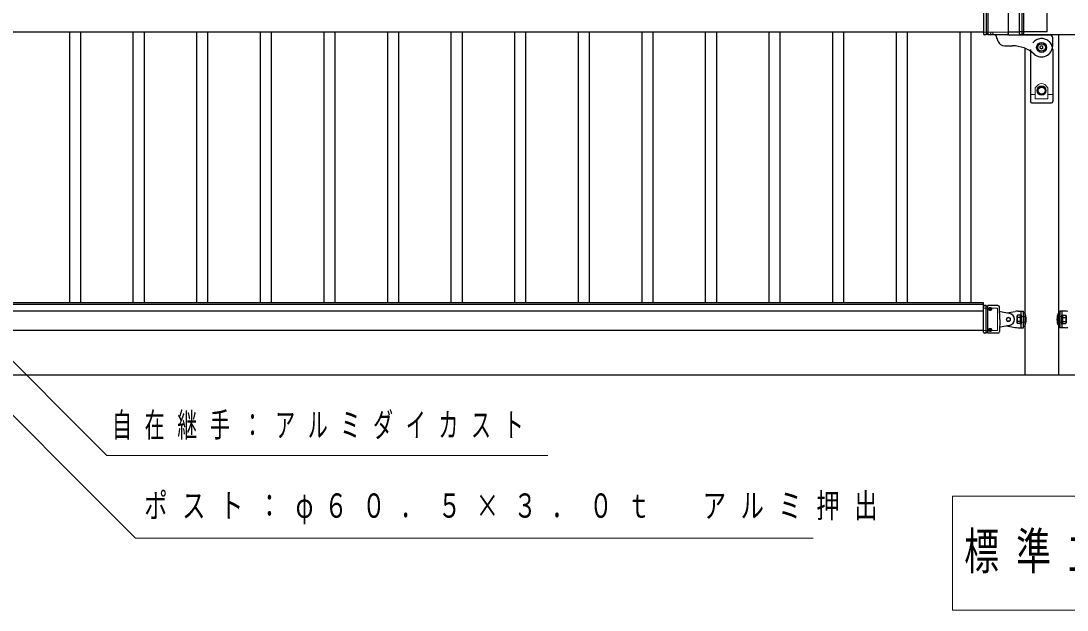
# Model space of a CAD drawing. Units: millimetres on the paper, scale 1:20. Extents: x -365 to 0, y 0 to 257.
# Drawn here: x -314.1 to -219.6, y 98.4 to 151.7 of the extents above; entities that cross this region are included whole.
import ezdxf

# ---------------------------------------------------------------- set-up
doc = ezdxf.new("R2010")
doc.units = ezdxf.units.MM
doc.linetypes.add('USER1', pattern=[4.5, 2.5, -2])
doc.layers.add('LY_1', color=7, linetype='Continuous', lineweight=25)
doc.styles.add('ＭＳ ゴシック', font='')
doc.styles.get('ＭＳ ゴシック').set_extended_font_data('MS Gothic')

msp = doc.modelspace()

# ---------------------------------------------------------------- linework, layer by layer
at = {"layer": 'LY_1', "color": 2}
for p, q in [((-227.111, 152.858), (-227.111, 150.558)), ((-226.861, 152.958), (-226.861, 150.458)), ((-226.711, 152.958), (-226.711, 150.458)), ((-224.886, 152.858), (-224.886, 150.533)), ((-226.861, 150.458), (-227.011, 150.458)), ((-224.986, 150.458), (-226.711, 150.458)), ((-221.111, 150.433), (-224.786, 150.433)), ((-225.791, 149.853), (-225.975, 150.36)), ((-225.227, 149.458), (-224.507, 149.458)), ((-220.861, 149.458), (-220.861, 150.183))]:
    msp.add_line(p, q, dxfattribs=at)
at = {"layer": 'LY_1'}
for p, q in [((-223.861, 150.558), (-223.861, 152.858)), ((-223.611, 150.458), (-223.611, 152.958)), ((-223.461, 150.458), (-223.461, 152.958)), ((-223.611, 150.458), (-223.761, 150.458)), ((-218.861, 150.458), (-223.461, 150.458)), ((-221.861, 149.453), (-221.986, 149.381)), ((-221.736, 149.381), (-221.861, 149.453)), ((-221.986, 149.236), (-221.986, 149.381)), ((-221.861, 149.164), (-221.986, 149.236)), ((-221.736, 149.236), (-221.861, 149.164)), ((-221.736, 149.236), (-221.736, 149.381)), ((-224.048, 125.084), (-224.084, 125.021)), ((-224.084, 124.396), (-224.084, 125.021)), ((-223.759, 125.084), (-224.048, 125.084)), ((-223.759, 124.896), (-224.048, 124.896)), ((-223.759, 125.133), (-223.699, 125.133)), ((-223.759, 124.283), (-223.759, 125.133)), ((-223.759, 125.084), (-223.759, 124.333)), ((-223.699, 125.133), (-223.699, 124.283)), ((-220.024, 125.133), (-219.964, 125.133)), ((-220.024, 124.283), (-220.024, 125.133)), ((-219.964, 125.133), (-219.964, 124.283)), ((-219.964, 125.084), (-219.675, 125.084)), ((-219.964, 124.333), (-219.964, 125.084)), ((-219.964, 124.896), (-219.675, 124.896)), ((-219.675, 125.084), (-219.639, 125.021)), ((-219.639, 125.021), (-219.639, 124.396)), ((-224.048, 124.333), (-224.084, 124.396)), ((-223.759, 124.521), (-224.048, 124.521)), ((-223.759, 124.333), (-224.048, 124.333)), ((-223.699, 124.283), (-223.759, 124.283)), ((-219.964, 124.283), (-220.024, 124.283)), ((-219.964, 124.521), (-219.675, 124.521)), ((-219.964, 124.333), (-219.675, 124.333)), ((-219.675, 124.333), (-219.639, 124.396)), ((-356.556, 119.708), (-218.861, 119.708))]:
    msp.add_line(p, q, dxfattribs=at)
at = {"layer": 'LY_1', "linetype": 'USER1'}
for q in [(-221.361, 152.708), (-223.861, 150.708)]:
    msp.add_line((-221.361, 150.708), q, dxfattribs=at)
at = {"layer": 'LY_1', "color": 190}
for p, q in [((-317.654, 150.708), (-227.111, 150.708)), ((-224.886, 150.708), (-223.861, 150.708)), ((-316.586, 126.233), (-227.136, 126.233)), ((-316.586, 126.083), (-227.136, 126.083)), ((-227.136, 126.233), (-227.136, 125.493)), ((-316.586, 125.493), (-227.136, 125.493)), ((-225.04, 125.299), (-224.245, 125.437)), ((-223.99, 125.458), (-223.499, 125.458)), ((-223.699, 123.958), (-223.699, 125.458)), ((-223.499, 123.958), (-223.499, 125.458)), ((-220.224, 125.458), (-220.224, 123.958)), ((-219.733, 125.458), (-220.224, 125.458)), ((-220.024, 125.458), (-220.024, 123.958)), ((-225.04, 124.118), (-224.245, 123.98)), ((-223.99, 123.958), (-223.499, 123.958)), ((-219.733, 123.958), (-220.224, 123.958))]:
    msp.add_line(p, q, dxfattribs=at)
at = {"layer": 'LY_1', "color": 40}
for p, q in [((-309.736, 126.233), (-309.736, 150.708)), ((-308.736, 126.233), (-308.736, 150.708)), ((-303.986, 126.233), (-303.986, 150.708)), ((-302.986, 126.233), (-302.986, 150.708)), ((-298.236, 126.233), (-298.236, 150.708)), ((-297.236, 126.233), (-297.236, 150.708)), ((-292.486, 126.233), (-292.486, 150.708)), ((-291.486, 126.233), (-291.486, 150.708)), ((-286.736, 126.233), (-286.736, 150.708)), ((-285.736, 126.233), (-285.736, 150.708)), ((-280.986, 126.233), (-280.986, 150.708)), ((-279.986, 126.233), (-279.986, 150.708)), ((-275.236, 126.233), (-275.236, 150.708)), ((-274.236, 126.233), (-274.236, 150.708)), ((-269.486, 126.233), (-269.486, 150.708)), ((-268.486, 126.233), (-268.486, 150.708)), ((-263.736, 126.233), (-263.736, 150.708)), ((-262.736, 126.233), (-262.736, 150.708)), ((-257.986, 126.233), (-257.986, 150.708)), ((-256.986, 126.233), (-256.986, 150.708)), ((-252.236, 126.233), (-252.236, 150.708)), ((-251.236, 126.233), (-251.236, 150.708)), ((-246.486, 126.233), (-246.486, 150.708)), ((-245.486, 126.233), (-245.486, 150.708)), ((-240.736, 126.233), (-240.736, 150.708)), ((-239.736, 126.233), (-239.736, 150.708)), ((-234.986, 126.233), (-234.986, 150.708)), ((-233.986, 126.233), (-233.986, 150.708)), ((-229.236, 126.233), (-229.236, 150.708)), ((-228.236, 126.233), (-228.236, 150.708))]:
    msp.add_line(p, q, dxfattribs=at)
at = {"layer": 'LY_1', "color": 2, "linetype": 'USER1', "lineweight": 13}
for p, q in [((-227.111, 150.696), (-224.886, 150.696)), ((-226.531, 150.458), (-226.461, 150.569)), ((-226.461, 150.569), (-226.461, 150.696)), ((-226.261, 150.569), (-226.261, 150.696)), ((-226.192, 150.458), (-226.261, 150.569))]:
    msp.add_line(p, q, dxfattribs=at)
at = {"layer": 'LY_1', "color": 4}
for p, q in [((-220.349, 150.458), (-220.349, 119.708)), ((-223.374, 149.236), (-223.374, 119.708)), ((-222.861, 149.108), (-222.861, 144.408)), ((-220.861, 149.108), (-220.861, 144.408)), ((-222.049, 145.733), (-222.237, 145.408)), ((-221.674, 145.733), (-222.049, 145.733)), ((-221.486, 145.408), (-221.674, 145.733)), ((-222.237, 145.408), (-222.049, 145.083)), ((-222.049, 145.083), (-221.674, 145.083)), ((-221.674, 145.083), (-221.486, 145.408)), ((-222.761, 144.308), (-220.961, 144.308)), ((-223.499, 124.133), (-223.499, 125.283)), ((-223.474, 125.308), (-223.384, 125.308)), ((-223.374, 125.298), (-223.384, 125.308)), ((-220.349, 125.298), (-220.339, 125.308)), ((-220.249, 125.308), (-220.339, 125.308)), ((-220.224, 124.133), (-220.224, 125.283)), ((-223.474, 124.108), (-223.384, 124.108)), ((-223.374, 124.118), (-223.384, 124.108)), ((-220.349, 124.118), (-220.339, 124.108)), ((-220.249, 124.108), (-220.339, 124.108))]:
    msp.add_line(p, q, dxfattribs=at)
at = {"layer": 'LY_1', "color": 4, "lineweight": 13}
for p, q in [((-222.436, 145.654), (-222.142, 145.944)), ((-221.286, 145.654), (-221.581, 145.944)), ((-222.861, 145.038), (-222.436, 145.038)), ((-222.436, 145.654), (-222.436, 144.65)), ((-221.286, 145.654), (-221.286, 144.65)), ((-221.286, 145.038), (-220.861, 145.038)), ((-222.436, 144.65), (-221.286, 144.65))]:
    msp.add_line(p, q, dxfattribs=at)
at = {"layer": 'LY_1', "color": 94}
for p, q in [((-227.111, 123.558), (-227.111, 125.858)), ((-226.861, 125.958), (-227.011, 125.958)), ((-226.861, 123.458), (-226.861, 125.958)), ((-225.811, 125.958), (-226.711, 125.958)), ((-226.711, 123.458), (-226.711, 125.958)), ((-225.633, 124.708), (-225.661, 125.812)), ((-224.765, 125.25), (-225.611, 125.401)), ((-225.633, 124.708), (-225.661, 123.604)), ((-224.765, 124.167), (-225.611, 124.016)), ((-226.861, 123.458), (-227.011, 123.458)), ((-225.811, 123.458), (-226.711, 123.458))]:
    msp.add_line(p, q, dxfattribs=at)
at = {"layer": 'LY_1', "color": 21}
for p, q in [((-227.136, 125.708), (-227.111, 125.708)), ((-227.111, 123.708), (-316.611, 123.708))]:
    msp.add_line(p, q, dxfattribs=at)
at = {"layer": 'LY_1', "color": 94, "linetype": 'USER1', "lineweight": 13}
for p, q in [((-227.111, 125.721), (-225.836, 125.721)), ((-225.836, 123.696), (-225.836, 125.721)), ((-227.111, 123.696), (-225.836, 123.696))]:
    msp.add_line(p, q, dxfattribs=at)
at = {"layer": 'LY_1', "color": 4, "linetype": 'USER1', "lineweight": 13}
for p, q in [((-223.699, 124.958), (-223.499, 124.958)), ((-223.499, 124.971), (-223.374, 124.971)), ((-223.374, 124.708), (-223.374, 125.298)), ((-220.349, 124.708), (-220.349, 125.298)), ((-220.224, 124.971), (-220.349, 124.971)), ((-220.024, 124.958), (-220.224, 124.958)), ((-223.699, 124.458), (-223.499, 124.458)), ((-223.499, 124.446), (-223.374, 124.446)), ((-223.374, 124.118), (-223.374, 124.708)), ((-220.349, 124.118), (-220.349, 124.708)), ((-220.224, 124.446), (-220.349, 124.446)), ((-220.024, 124.458), (-220.224, 124.458))]:
    msp.add_line(p, q, dxfattribs=at)
at = {"layer": 'LY_1', "lineweight": 13}
for p, q in [((-229.911, 108.716), (-229.911, 98.416)), ((-171.491, 108.716), (-229.911, 108.716)), ((-229.911, 98.416), (-171.491, 98.416))]:
    msp.add_line(p, q, dxfattribs=at)
at = {"layer": 'LY_1', "color": 94}
for points in [[(-226.674, 125.658), (-226.673, 125.649), (-226.671, 125.64), (-226.668, 125.631), (-226.664, 125.622), (-226.659, 125.614), (-226.652, 125.606), (-226.645, 125.598), (-226.636, 125.591), (-226.626, 125.584), (-226.616, 125.578), (-226.605, 125.572), (-226.593, 125.567), (-226.58, 125.563), (-226.567, 125.56), (-226.553, 125.557), (-226.54, 125.555), (-226.526, 125.554), (-226.511, 125.553), (-226.497, 125.554), (-226.483, 125.555), (-226.469, 125.557), (-226.456, 125.56), (-226.443, 125.563), (-226.43, 125.567), (-226.418, 125.572), (-226.407, 125.578), (-226.396, 125.584), (-226.387, 125.591), (-226.378, 125.598), (-226.371, 125.606), (-226.364, 125.614), (-226.359, 125.622), (-226.354, 125.631), (-226.351, 125.64), (-226.35, 125.649), (-226.349, 125.658), (-226.35, 125.667), (-226.351, 125.676), (-226.354, 125.685), (-226.359, 125.694), (-226.364, 125.702), (-226.371, 125.71), (-226.378, 125.718), (-226.387, 125.725), (-226.396, 125.732), (-226.407, 125.738), (-226.418, 125.743), (-226.43, 125.748), (-226.443, 125.753), (-226.456, 125.756), (-226.469, 125.759), (-226.483, 125.761), (-226.497, 125.762), (-226.511, 125.762), (-226.526, 125.762), (-226.54, 125.761), (-226.553, 125.759), (-226.567, 125.756), (-226.58, 125.753), (-226.593, 125.748), (-226.605, 125.743), (-226.616, 125.738), (-226.626, 125.732), (-226.636, 125.725), (-226.645, 125.718), (-226.652, 125.71), (-226.659, 125.702), (-226.664, 125.694), (-226.668, 125.685), (-226.671, 125.676), (-226.673, 125.667)], [(-226.674, 123.759), (-226.673, 123.75), (-226.671, 123.741), (-226.668, 123.732), (-226.664, 123.723), (-226.659, 123.715), (-226.652, 123.707), (-226.645, 123.699), (-226.636, 123.692), (-226.626, 123.685), (-226.616, 123.679), (-226.605, 123.673), (-226.593, 123.669), (-226.58, 123.664), (-226.567, 123.661), (-226.553, 123.658), (-226.54, 123.656), (-226.526, 123.655), (-226.511, 123.655), (-226.497, 123.655), (-226.483, 123.656), (-226.469, 123.658), (-226.456, 123.661), (-226.443, 123.664), (-226.43, 123.669), (-226.418, 123.673), (-226.407, 123.679), (-226.396, 123.685), (-226.387, 123.692), (-226.378, 123.699), (-226.371, 123.707), (-226.364, 123.715), (-226.359, 123.723), (-226.354, 123.732), (-226.351, 123.741), (-226.35, 123.75), (-226.349, 123.759), (-226.35, 123.768), (-226.351, 123.777), (-226.354, 123.786), (-226.359, 123.795), (-226.364, 123.803), (-226.371, 123.811), (-226.378, 123.819), (-226.387, 123.826), (-226.396, 123.833), (-226.407, 123.839), (-226.418, 123.845), (-226.43, 123.849), (-226.443, 123.854), (-226.456, 123.857), (-226.469, 123.86), (-226.483, 123.862), (-226.497, 123.863), (-226.511, 123.863), (-226.526, 123.863), (-226.54, 123.862), (-226.553, 123.86), (-226.567, 123.857), (-226.58, 123.854), (-226.593, 123.849), (-226.605, 123.845), (-226.616, 123.839), (-226.626, 123.833), (-226.636, 123.826), (-226.645, 123.819), (-226.652, 123.811), (-226.659, 123.803), (-226.664, 123.795), (-226.668, 123.786), (-226.671, 123.777), (-226.673, 123.768)]]:
    msp.add_lwpolyline(points, close=True, dxfattribs=at)
for points in [[(-226.611, 125.575), (-226.611, 125.584), (-226.61, 125.593), (-226.606, 125.602), (-226.601, 125.61), (-226.594, 125.618), (-226.585, 125.625), (-226.575, 125.631), (-226.564, 125.636), (-226.552, 125.64), (-226.539, 125.643), (-226.525, 125.645), (-226.511, 125.646), (-226.498, 125.645), (-226.484, 125.643), (-226.471, 125.64), (-226.459, 125.636), (-226.448, 125.631), (-226.437, 125.625), (-226.429, 125.618), (-226.422, 125.61), (-226.417, 125.602), (-226.413, 125.593), (-226.412, 125.584), (-226.412, 125.575)], [(-226.611, 123.842), (-226.611, 123.833), (-226.61, 123.824), (-226.607, 123.816), (-226.602, 123.808), (-226.595, 123.8), (-226.587, 123.794), (-226.578, 123.787), (-226.567, 123.782), (-226.555, 123.778), (-226.543, 123.775), (-226.53, 123.772), (-226.516, 123.771), (-226.503, 123.772), (-226.49, 123.773), (-226.477, 123.775), (-226.465, 123.779), (-226.453, 123.783), (-226.443, 123.789), (-226.434, 123.795), (-226.426, 123.802), (-226.42, 123.81), (-226.415, 123.818), (-226.412, 123.826), (-226.411, 123.835), (-226.411, 123.838), (-226.412, 123.842)]]:
    msp.add_lwpolyline(points, dxfattribs=at)
at = {"layer": 'LY_1', "color": 4, "linetype": 'USER1', "lineweight": 13}
for points in [[(-223.374, 124.446), (-223.371, 124.448), (-223.368, 124.455), (-223.365, 124.466), (-223.362, 124.481), (-223.36, 124.5), (-223.358, 124.523), (-223.356, 124.549), (-223.354, 124.577), (-223.353, 124.608), (-223.352, 124.64), (-223.351, 124.674), (-223.351, 124.708), (-223.351, 124.743), (-223.352, 124.776), (-223.353, 124.809), (-223.354, 124.84), (-223.356, 124.868), (-223.358, 124.894), (-223.36, 124.917), (-223.362, 124.936), (-223.365, 124.951), (-223.368, 124.962), (-223.371, 124.969), (-223.374, 124.971)], [(-220.349, 124.446), (-220.352, 124.448), (-220.355, 124.455), (-220.358, 124.466), (-220.36, 124.481), (-220.363, 124.5), (-220.365, 124.523), (-220.367, 124.549), (-220.369, 124.577), (-220.37, 124.608), (-220.371, 124.64), (-220.372, 124.674), (-220.372, 124.708), (-220.372, 124.743), (-220.371, 124.776), (-220.37, 124.809), (-220.369, 124.84), (-220.367, 124.868), (-220.365, 124.894), (-220.363, 124.917), (-220.36, 124.936), (-220.358, 124.951), (-220.355, 124.962), (-220.352, 124.969), (-220.349, 124.971)]]:
    msp.add_lwpolyline(points, dxfattribs=at)
at = {"layer": 'LY_1', "lineweight": 13}
for points in [[(-317.436, 123.458), (-306.377, 112.399), (-266.494, 112.399)], [(-320.361, 121.49), (-303.793, 104.921), (-242.513, 104.921)]]:
    msp.add_lwpolyline(points, dxfattribs=at)
at = {"layer": 'LY_1'}
msp.add_circle((-221.861, 149.308), 0.45, dxfattribs=at)
at = {"layer": 'LY_1', "color": 2}
msp.add_circle((-221.861, 149.308), 0.338, dxfattribs=at)
at = {"layer": 'LY_1', "color": 4, "lineweight": 13}
msp.add_circle((-221.861, 145.408), 0.425, dxfattribs=at)
at = {"layer": 'LY_1', "color": 4}
msp.add_circle((-221.861, 145.408), 0.312, dxfattribs=at)
at = {"layer": 'LY_1', "color": 94, "lineweight": 13}
msp.add_circle((-224.861, 124.708), 0.2, dxfattribs=at)
at = {"layer": 'LY_1', "color": 94}
msp.add_circle((-224.861, 124.708), 0.17, dxfattribs=at)
at = {"layer": 'LY_1', "color": 2}
for centre, radius, start, end in [((-227.011, 150.558), 0.1, 180, 270), ((-226.786, 150.458), 0.075, 0, 180), ((-226.116, 150.308), 0.15, 20, 90), ((-224.986, 150.558), 0.1, 270, 0), ((-224.786, 150.533), 0.1, 180, 270), ((-221.111, 150.183), 0.25, 0, 90), ((-225.227, 150.058), 0.6, 200, 270), ((-224.507, 146.458), 3, 48.59038, 90), ((-221.861, 149.458), 1, 228.59038, 0)]:
    msp.add_arc(centre, radius, start, end, dxfattribs=at)
at = {"layer": 'LY_1'}
for centre, radius, start, end in [((-223.761, 150.558), 0.1, 180, 270), ((-223.536, 150.458), 0.075, 0, 180), ((-223.911, 124.99), 0.166, 145.61586, 214.38414), ((-223.456, 124.708), 0.621, 162.4121, 197.5879), ((-219.812, 124.99), 0.166, 325.61584, 34.38415), ((-220.267, 124.708), 0.621, 342.4121, 17.5879), ((-223.911, 124.427), 0.166, 145.61584, 214.38415), ((-219.812, 124.427), 0.166, 325.61586, 34.38414)]:
    msp.add_arc(centre, radius, start, end, dxfattribs=at)
at = {"layer": 'LY_1', "color": 4, "linetype": 'USER1'}
msp.add_arc((-221.861, 149.108), 1, 0, 180, dxfattribs=at)
at = {"layer": 'LY_1', "color": 4, "lineweight": 13}
msp.add_arc((-221.861, 145.658), 0.4, 45.46168, 134.53832, dxfattribs=at)
at = {"layer": 'LY_1', "color": 4}
for centre, radius, start, end in [((-222.761, 144.408), 0.1, 180, 270), ((-220.961, 144.408), 0.1, 270, 0), ((-223.474, 125.283), 0.025, 90, 180), ((-224.751, 124.708), 1.498, 336.80245, 23.19755), ((-218.972, 124.708), 1.498, 156.80245, 203.19755), ((-220.249, 125.283), 0.025, 0, 90), ((-223.474, 124.133), 0.025, 180, 270), ((-220.249, 124.133), 0.025, 270, 0)]:
    msp.add_arc(centre, radius, start, end, dxfattribs=at)
at = {"layer": 'LY_1', "color": 94}
for centre, radius, start, end in [((-227.011, 125.858), 0.1, 90, 180), ((-226.786, 125.958), 0.075, 180, 0), ((-225.811, 125.808), 0.15, 1.5, 90), ((-225.602, 125.45), 0.05, 181.5, 259.85515), ((-224.861, 124.708), 0.55, 280.14485, 79.85515), ((-225.602, 123.966), 0.05, 100.14485, 178.5), ((-227.011, 123.558), 0.1, 180, 270), ((-226.786, 123.458), 0.075, 0, 180), ((-225.811, 123.608), 0.15, 270, 358.5)]:
    msp.add_arc(centre, radius, start, end, dxfattribs=at)
at = {"layer": 'LY_1', "color": 94, "lineweight": 13}
for centre, start, end in [((-227.011, 125.858), 90, 180), ((-227.011, 123.558), 180, 270)]:
    msp.add_arc(centre, 0.1, start, end, dxfattribs=at)
at = {"layer": 'LY_1', "color": 190}
for centre, start, end in [((-223.99, 123.958), 90, 99.80445), ((-219.733, 123.958), 80.19555, 90), ((-223.99, 125.458), 260.19555, 270), ((-219.733, 125.458), 270, 279.80445)]:
    msp.add_arc(centre, 1.5, start, end, dxfattribs=at)

# ---------------------------------------------------------------- texts
at = {"layer": 'LY_1', "style": 'ＭＳ ゴシック'}
for s, insert, char_height, attachment_point in [('\\T1.64;\\W0.6;自在継手：アルミダイカスト', (-305.911, 115.049), 2.199, 4), ('\\T1.63;\\W0.7;ポスト：φ６０．５×３．０ｔ\u3000アルミ押出', (-302.992, 107.571), 2.199, 4), ('\\T1.49;\\W0.7;標準立面図\u3000Ｓ＝１／２０', (-200.701, 103.566), 3.299, 5)]:
    msp.add_mtext(s, dxfattribs=dict(at, insert=insert, char_height=char_height, attachment_point=attachment_point))

doc.saveas('drawing.dxf')
